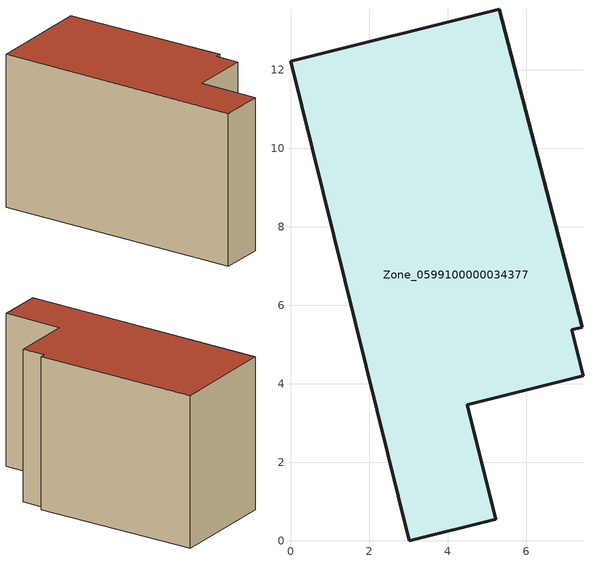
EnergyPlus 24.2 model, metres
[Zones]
Zone_0599100000034377
 floor ground (C_G): 0,12.22 5.32,13.55 7.43,5.45 7.16,5.38 7.45,4.21 4.5,3.47 5.23,0.55 3.03,0 z0
 wall outside (C_F): 3.03,0 5.23,0.55 4.5,3.47 7.45,4.21 7.16,5.38 7.43,5.45 5.32,13.55 0,12.22 3.03,0 z0:7.83
 roof outside (C_R): 5.32,13.55 0,12.22 3.03,0 5.23,0.55 4.5,3.47 7.45,4.21 7.16,5.38 7.43,5.45 z7.83
[BUILDING]
Pand.0599100000034377: North Axis=0; Terrain=City; Loads Convergence Tolerance Value=0.04; Temperature Convergence Tolerance Value=0.4; Solar Distribution=FullExterior; Maximum Number of Warmup Days=25; Minimum Number of Warmup Days=1
[Site:Location]
Rotterdam.The.Hague.AP_ZH_NLD Design_Conditions: Latitude=51.96; Longitude=4.45; Time Zone=1; Elevation=-4.5
[SITE:GROUNDTEMPERATURE:BUILDINGSURFACE]
18, 18, 18, 18, 18, 18, 18, 18, 18, 18, 18, 18
[MATERIAL] Thermal Absorptance=0.9; Solar Absorptance=0.7; Visible Absorptance=0.7
Name | Roughness | Thickness | Conductivity | Density | Specific Heat
G.TI.1975-1991 | MediumSmooth | 0.15 | 0.288461 | 540 | 1210
F.TI.1975-1991 | Rough | 0.3 | 0.230769 | 1920 | 840
R.TI.1975-1991 | MediumRough | 0.2 | 0.153846 | 1500 | 1000
[CONSTRUCTION]
C_G: G.TI.1975-1991
C_F: F.TI.1975-1991
C_R: R.TI.1975-1991
[ZONE]
Zone_0599100000034377: Type=1; Multiplier=1; Ceiling Height=Autocalculate; Volume=Autocalculate; Floor Area=autocalculate; Part of Total Floor Area=Yes
[ZONEINFILTRATION:DESIGNFLOWRATE]
Infil_Zone_0599100000034377: Zone or ZoneList or Space or SpaceList=Zone_0599100000034377; Schedule=AlwaysOn; Design Flow Rate Calculation Method=Flow/Area; Flow Rate per Floor Area=0.003; Constant Term Coefficient=1; Temperature Term Coefficient=0; Velocity Term Coefficient=0; Velocity Squared Term Coefficient=0
[HVACTEMPLATE:ZONE:IDEALLOADSAIRSYSTEM]
Zone_0599100000034377: Maximum Heating Supply Air Temperature=50; Minimum Cooling Supply Air Temperature=13; Maximum Heating Supply Air Humidity Ratio=0.0156; Minimum Cooling Supply Air Humidity Ratio=0.0077; Heating Limit=NoLimit; Cooling Limit=NoLimit; Dehumidification Control Type=ConstantSensibleHeatRatio; Cooling Sensible Heat Ratio=0.7; Dehumidification Setpoint=60; Humidification Control Type=None; Humidification Setpoint=30; Outdoor Air Method=None; Outdoor Air Flow Rate per Person=0.00944; Outdoor Air Flow Rate per Zone Floor Area=0; Outdoor Air Flow Rate per Zone=0; Demand Controlled Ventilation Type=None; Outdoor Air Economizer Type=NoEconomizer; Heat Recovery Type=None; Sensible Heat Recovery Effectiveness=0.7; Latent Heat Recovery Effectiveness=0.65
[ZONECONTROL:THERMOSTAT]
ThermostatControl_Zone_0599100000034377: Zone or ZoneList=Zone_0599100000034377; Control Type Schedule=DualSetpointControlType; Control 1=Thermostat_Zone_0599100000034377; Temperature Difference Between Cutout And Setpoint=0
[THERMOSTATSETPOINT:DUALSETPOINT]
Thermostat_Zone_0599100000034377: Heating Setpoint Temperature Schedule=HeatingSetpoint_Zone_0599100000034377; Cooling Setpoint Temperature Schedule=CoolingSetpoint_Zone_0599100000034377
[SCHEDULE:COMPACT]
HeatingSetpoint_Zone_0599100000034377: Through: 12/31, For: AllDays, Until: 24:00, 21
CoolingSetpoint_Zone_0599100000034377: Through: 12/31, For: AllDays, Until: 24:00, 24
DualSetpointControlType: Through: 12/31, For: AllDays, Until: 24:00, 4
AlwaysOn: Through: 12/31, For: AllDays, Until: 24:00, 1
